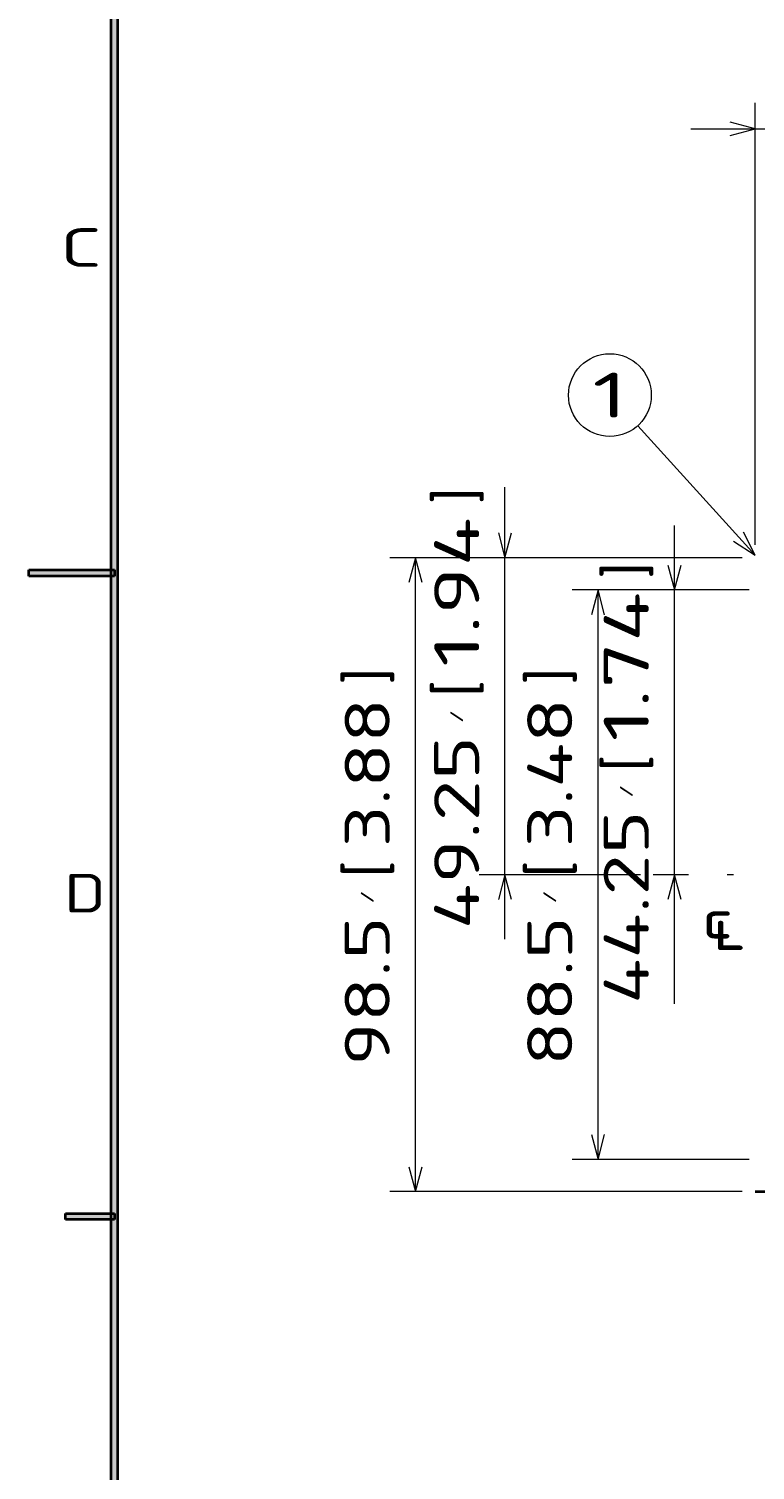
# Model space of a CAD drawing. Extents: x 23 to 417, y 3 to 294.
# Drawn here: x 23.4 to 79.8, y 78.8 to 190.8 of the extents above; entities that cross this region are included whole.
import ezdxf
from ezdxf.enums import TextEntityAlignment as Align

# ---------------------------------------------------------------- set-up
doc = ezdxf.new("R2010")
doc.units = 0
doc.linetypes.add('DASHDOT', pattern=[18.5, 12, -3, 0.5, -3])
doc.layers.get('0').update_dxf_attribs({"lineweight": 13})
doc.layers.add('3', color=7, linetype='Continuous', lineweight=13)
doc.styles.add('GDT', font='gdt.shx')
doc.styles.get("Standard").update_dxf_attribs({"font": 'isocp.shx'})
doc.dimstyles.get("Standard").update_dxf_attribs({"dimtxt": 2.5, "dimasz": 2.5, "dimexe": 1.25, "dimexo": 0.625, "dimtad": 1, "dimtxsty": 'Standard', "dimcen": 2.5, "dimadec": 0, "dimazin": 0, "dimtfac": 1, "dimtmove": 0, "dimatfit": 0, "dimfxl": 0, "dimarcsym": 0})

# ---------------------------------------------------------------- blocks, each defined once
blk = doc.blocks.new('*D207')
at = {"color": 7, "lineweight": 13, "transparency": 16777216}
for p, q in [((79.77, 150.69), (79.77, 185.02)), ((160.77, 150.69), (160.77, 185.02)), ((74.77, 183.02), (165.77, 183.02))]:
    blk.add_line(p, q, dxfattribs=at)
for points in [[(77.84, 182.5), (79.77, 183.02), (77.84, 183.54)], [(162.71, 183.54), (160.77, 183.02), (162.71, 182.5)]]:
    blk.add_lwpolyline(points, dxfattribs=at)
for s, height, width, p, p2 in [('162', 3.5, 1.508698, (107.01, 185.02), (116.57, 185.02)), ('[', 3.5, 1.552524, (119.57, 185.02), (120.92, 185.02)), ('6.38', 3.5, 1.475095, (121.92, 185.02), (133.54, 185.02)), (']', 3.5, 1.552523, (134.54, 185.02), (135.9, 185.02)), ('/', 1, 1.818182, (117.57, 186.27), (118.57, 186.27))]:
    blk.add_text(s, height=height, dxfattribs=dict(at, width=width)).set_placement(p, p2, align=Align.FIT)
blk = doc.blocks.new('*D208')
at = {"color": 7, "lineweight": 13, "transparency": 16777216}
blk.add_line((73.51, 115.02), (73.51, 152.19), dxfattribs=at)
at = {"color": 7, "lineweight": 13, "ltscale": 0.195362, "transparency": 16777216}
blk.add_line((79.32, 147.19), (71.51, 147.19), dxfattribs=at)
at = {"color": 7, "lineweight": 13, "transparency": 16777216}
for points in [[(72.99, 149.12), (73.51, 147.19), (74.03, 149.12)], [(74.03, 123.13), (73.51, 125.06), (72.99, 123.13)]]:
    blk.add_lwpolyline(points, dxfattribs=at)
for s, height, width, p, p2 in [(']', 3.5, 1.552525, (71.51, 148.03), (71.51, 149.38)), ('1.74', 3.5, 1.543704, (71.51, 135.41), (71.51, 147.03)), ('[', 3.5, 1.552523, (71.51, 133.05), (71.51, 134.41)), ('/', 1, 1.818182, (70.26, 131.05), (70.26, 132.05)), ('44.25', 3.5, 1.34608, (71.51, 115.02), (71.51, 130.05))]:
    blk.add_text(s, height=height, rotation=90, dxfattribs=dict(at, width=width)).set_placement(p, p2, align=Align.FIT)
blk = doc.blocks.new('*D209')
at = {"color": 7, "lineweight": 13, "ltscale": 0.34393, "transparency": 16777216}
for p, q in [((79.32, 147.19), (65.57, 147.19)), ((79.32, 102.94), (65.57, 102.94))]:
    blk.add_line(p, q, dxfattribs=at)
at = {"color": 7, "lineweight": 13, "transparency": 16777216}
blk.add_line((67.57, 102.94), (67.57, 147.19), dxfattribs=at)
for points in [[(68.08, 145.26), (67.57, 147.19), (67.05, 145.26)], [(67.05, 104.87), (67.57, 102.94), (68.08, 104.87)]]:
    blk.add_lwpolyline(points, dxfattribs=at)
for s, height, width, p, p2 in [(']', 3.5, 1.552523, (65.57, 139.8), (65.57, 141.16)), ('3.48', 3.5, 1.412325, (65.57, 127.19), (65.57, 138.8)), ('[', 3.5, 1.552524, (65.57, 124.83), (65.57, 126.19)), ('/', 1, 1.818182, (64.32, 122.83), (64.32, 123.83)), ('88.5', 3.5, 1.44843, (65.57, 110.21), (65.57, 121.83))]:
    blk.add_text(s, height=height, rotation=90, dxfattribs=dict(at, width=width)).set_placement(p, p2, align=Align.FIT)
blk = doc.blocks.new('*D210')
at = {"color": 7, "lineweight": 13, "transparency": 16777216}
for p, q in [((60.34, 120.06), (60.34, 155.18)), ((78.77, 149.69), (58.34, 149.69))]:
    blk.add_line(p, q, dxfattribs=at)
at = {"color": 7, "lineweight": 13, "ltscale": 0.313004, "transparency": 16777216}
blk.add_line((70.86, 125.06), (58.34, 125.06), dxfattribs=at)
at = {"color": 7, "lineweight": 13, "transparency": 16777216}
for points in [[(59.83, 151.62), (60.34, 149.69), (60.86, 151.62)], [(60.86, 123.13), (60.34, 125.06), (59.83, 123.13)]]:
    blk.add_lwpolyline(points, dxfattribs=at)
for s, height, width, p, p2 in [(']', 3.5, 1.552525, (58.34, 153.83), (58.34, 155.18)), ('1.94', 3.5, 1.541199, (58.34, 141.21), (58.34, 152.83)), ('[', 3.5, 1.552523, (58.34, 138.85), (58.34, 140.21)), ('/', 1, 1.818182, (57.09, 136.85), (57.09, 137.85)), ('49.25', 3.5, 1.388053, (58.34, 120.82), (58.34, 135.85))]:
    blk.add_text(s, height=height, rotation=90, dxfattribs=dict(at, width=width)).set_placement(p, p2, align=Align.FIT)
blk = doc.blocks.new('*D211')
at = {"color": 7, "lineweight": 13, "transparency": 16777216}
for p, q in [((78.77, 149.69), (51.39, 149.69)), ((53.39, 100.44), (53.39, 149.69)), ((78.77, 100.44), (51.39, 100.44))]:
    blk.add_line(p, q, dxfattribs=at)
for points in [[(53.91, 147.76), (53.39, 149.69), (52.87, 147.76)], [(52.87, 102.37), (53.39, 100.44), (53.91, 102.37)]]:
    blk.add_lwpolyline(points, dxfattribs=at)
for s, height, width, p, p2 in [(']', 3.5, 1.552523, (51.39, 139.8), (51.39, 141.16)), ('3.88', 3.5, 1.475095, (51.39, 127.19), (51.39, 138.8)), ('[', 3.5, 1.552524, (51.39, 124.83), (51.39, 126.19)), ('/', 1, 1.818182, (50.14, 122.83), (50.14, 123.83)), ('98.5', 3.5, 1.446224, (51.39, 110.21), (51.39, 121.83))]:
    blk.add_text(s, height=height, rotation=90, dxfattribs=dict(at, width=width)).set_placement(p, p2, align=Align.FIT)
blk = doc.blocks.new('BLOCK3268')
at = {"layer": '3', "color": 7, "lineweight": 13}
blk.add_text('C', height=3, dxfattribs=at).set_placement((25.79, 172.29), (29.02, 172.29), align=Align.FIT)
blk = doc.blocks.new('BLOCK3269')
at = {"layer": '3', "color": 7, "lineweight": 13}
blk.add_text('D', height=3, dxfattribs=at).set_placement((26.11, 122.13), (29.34, 122.13), align=Align.FIT)
blk = doc.blocks.new('BLOCK3358')
at = {"layer": '3', "color": 7, "lineweight": 5}
blk.add_solid([(29.76, 287), (30.24, 287), (29.76, 9.76), (30.24, 10.24)], dxfattribs=at)
blk = doc.blocks.new('BLOCK3371')
at = {"layer": '3', "color": 7, "lineweight": 5}
blk.add_solid([(30.01, 148.74), (30.01, 148.26), (23.36, 148.74), (23.36, 148.26)], dxfattribs=at)
blk = doc.blocks.new('BLOCK3373')
at = {"layer": '3', "color": 7, "lineweight": 5}
blk.add_solid([(26.2, 98.26), (26.2, 98.74), (30, 98.26), (30, 98.74)], dxfattribs=at)
blk = doc.blocks.new('BLOCK3458')
at = {"color": 7, "lineweight": 13, "style": 'GDT'}
blk.add_text('q', height=7, dxfattribs=at).set_placement((-89.31, -11.95), (-84.18, -11.95), align=Align.FIT)
blk = doc.blocks.new('BLOCK3485')
at = {"color": 7, "lineweight": 13}
blk.add_line((-81, 48.72), (-99.24, 68.81), dxfattribs=at)
blk.add_lwpolyline([(-84.36, 50.88), (-81, 48.72), (-82.83, 52.27)], dxfattribs=at)
blk.add_circle((-103.57, 73.57), 6.43, dxfattribs=at)
blk.add_text('1', height=7, dxfattribs=at).set_placement((-106.29, 70.07), (-100.85, 70.07), align=Align.FIT)
blk = doc.blocks.new('BLOCK3494')
at = {"color": 7, "lineweight": 35}
blk.add_line((-81, -50.2), (-14.75, -50.2), dxfattribs=at)

msp = doc.modelspace()

# ---------------------------------------------------------------- linework, layer by layer
at = {"color": 7, "linetype": 'DASHDOT', "lineweight": 13}
msp.add_line((167.0996, 125.0626), (71.863, 125.0626), dxfattribs=at)
at = {"layer": '3', "color": 7, "lineweight": 35}
for p, q in [((29.7625, 9.7625), (29.7625, 287)), ((30.2375, 287), (30.2375, 10.2375))]:
    msp.add_line(p, q, dxfattribs=at)
at = {"layer": '3', "color": 7, "lineweight": 35, "ltscale": 0.16625}
for p, q in [((23.3562, 148.7375), (30.0062, 148.7375)), ((30.0062, 148.2625), (23.3562, 148.2625))]:
    msp.add_line(p, q, dxfattribs=at)
at = {"layer": '3', "color": 7, "lineweight": 35, "ltscale": 0.011875}
for p, q in [((23.3562, 148.2625), (23.3562, 148.7375)), ((30.0062, 148.7375), (30.0062, 148.2625)), ((26.2, 98.2625), (26.2, 98.7375)), ((30, 98.7375), (30, 98.2625))]:
    msp.add_line(p, q, dxfattribs=at)
at = {"layer": '3', "color": 7, "lineweight": 35, "ltscale": 0.095}
for p, q in [((26.2, 98.7375), (30, 98.7375)), ((30, 98.2625), (26.2, 98.2625))]:
    msp.add_line(p, q, dxfattribs=at)

# ---------------------------------------------------------------- block references
at = {"lineweight": 0, "xscale": 0.5, "yscale": 0.5, "zscale": 0.5}
for name in ['BLOCK3485', 'BLOCK3494', 'BLOCK3458']:
    msp.add_blockref(name, (120.2741, 125.5377), dxfattribs=at)
at = {"layer": '3', "lineweight": 0}
for name in ['BLOCK3358', 'BLOCK3268', 'BLOCK3371', 'BLOCK3269', 'BLOCK3373']:
    msp.add_blockref(name, (0, 0), dxfattribs=at)

# ---------------------------------------------------------------- dimensions: what is measured, and where the dimension line sits
at = {"color": 0, "lineweight": 0}
for base, p1, p2, angle, picture, middle in [((79.7741, 183.0216), (160.7741, 149.6876), (79.7741, 149.6876), 179.999046, '*D207', (121.4533, 183.0216)), ((60.3428, 125.0626), (79.7741, 149.6876), (71.863, 125.0626), 269.998569, '*D210', (60.3428, 138.0002)), ((73.5096, 125.0626), (80.3241, 147.1876), (71.863, 125.0626), 269.998569, '*D208', (73.5096, 132.2003)), ((53.3887, 149.6876), (79.7741, 100.4376), (79.7741, 149.6876), 89.999523, '*D211', (53.3887, 125.6877)), ((67.5669, 147.1876), (80.3241, 102.9376), (80.3241, 147.1876), 89.999523, '*D209', (67.5669, 125.6877))]:
    dim = msp.add_linear_dim(base=base, p1=p1, p2=p2, angle=angle, dimstyle='Standard', override={"dimlfac": 2}, dxfattribs=at)
    dim.commit()
    dim.dimension.update_dxf_attribs({"geometry": picture, "text_midpoint": middle, "dimtype": 160})

doc.saveas('drawing.dxf')
